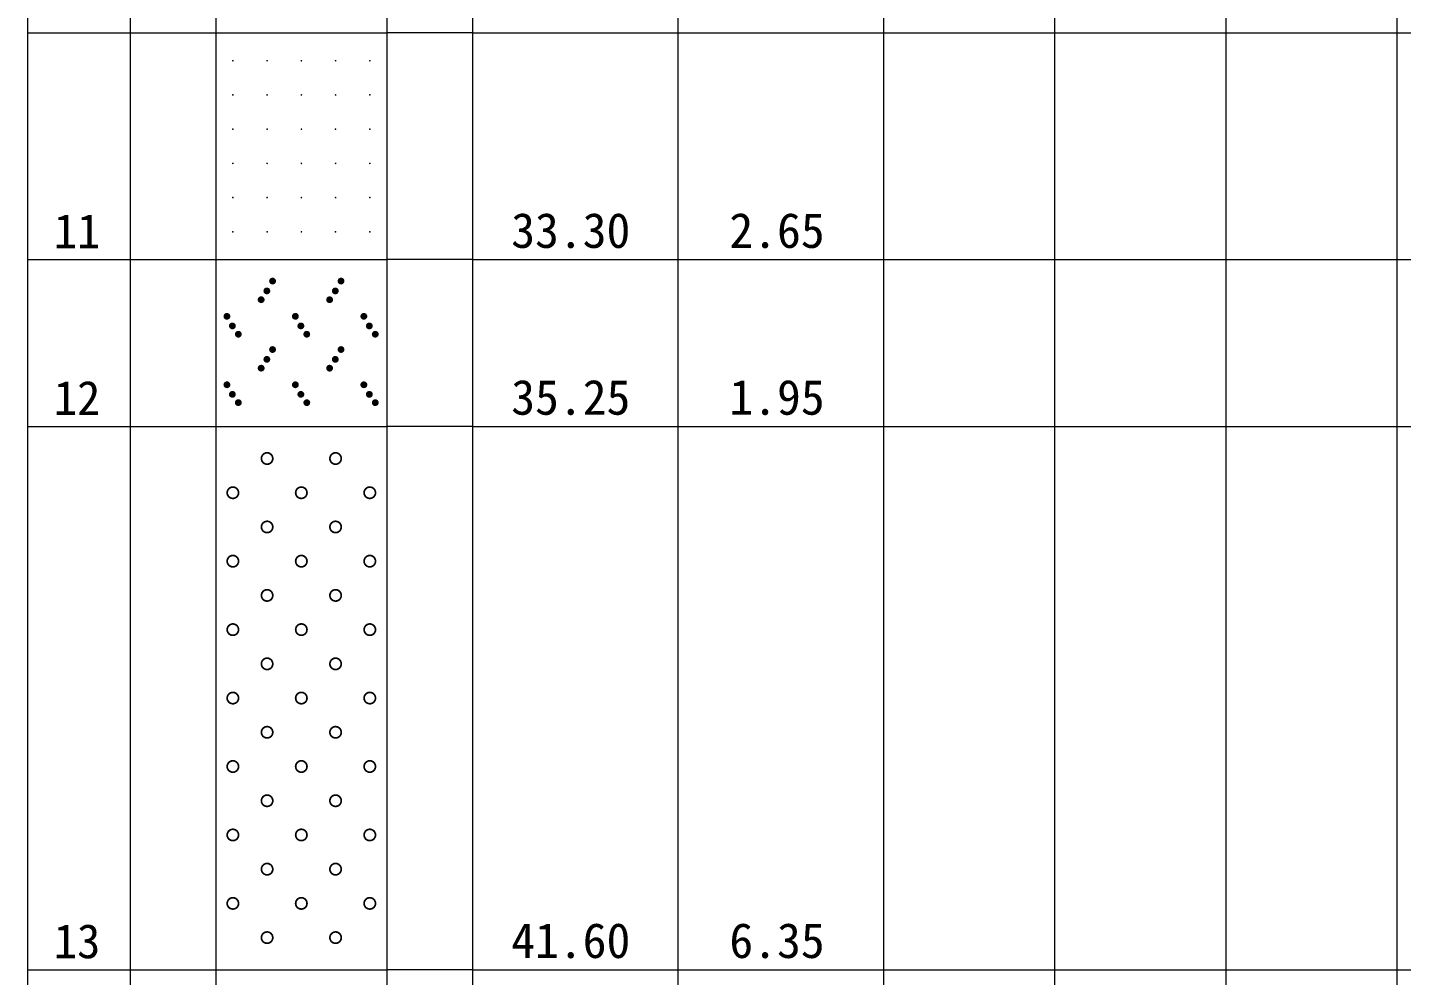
# Model space of a CAD drawing. Header units: inches. Extents: x -27 to 109, y -724 to 26.
# Drawn here: x 15.88 to 31.94, y -40.77 to -29.69 of the extents above; entities that cross this region are included whole.
import ezdxf

# ---------------------------------------------------------------- set-up
doc = ezdxf.new("R2010")
doc.units = ezdxf.units.IN
doc.header["$MEASUREMENT"] = 0
doc.layers.get('0').update_dxf_attribs({"lineweight": 0})
doc.styles.add('宋体', font='')
doc.styles.get('宋体').set_extended_font_data('宋体')

# ---------------------------------------------------------------- blocks, each defined once
blk = doc.blocks.new('lr_block_9')
at = {"true_color": 0x000000}
for points in [[(18.291, -30.081), (18.292, -30.079), (18.291, -30.076), (18.29, -30.074), (18.289, -30.072), (18.287, -30.07), (18.284, -30.069), (18.282, -30.069), (18.279, -30.069), (18.277, -30.07), (18.275, -30.072), (18.273, -30.074), (18.272, -30.076), (18.272, -30.079), (18.272, -30.081), (18.273, -30.084), (18.275, -30.086), (18.277, -30.087), (18.279, -30.088), (18.282, -30.089), (18.284, -30.088), (18.287, -30.087), (18.289, -30.086), (18.29, -30.084)], [(18.691, -30.081), (18.692, -30.079), (18.691, -30.076), (18.69, -30.074), (18.689, -30.072), (18.687, -30.07), (18.684, -30.069), (18.682, -30.069), (18.679, -30.069), (18.677, -30.07), (18.674, -30.072), (18.673, -30.074), (18.672, -30.076), (18.672, -30.079), (18.672, -30.081), (18.673, -30.084), (18.674, -30.086), (18.676, -30.087), (18.679, -30.088), (18.682, -30.089), (18.684, -30.088), (18.686, -30.087), (18.689, -30.086), (18.69, -30.084)], [(19.091, -30.081), (19.092, -30.079), (19.091, -30.076), (19.09, -30.074), (19.089, -30.072), (19.087, -30.07), (19.084, -30.069), (19.082, -30.069), (19.079, -30.069), (19.077, -30.07), (19.075, -30.072), (19.073, -30.074), (19.072, -30.076), (19.072, -30.079), (19.072, -30.081), (19.073, -30.084), (19.075, -30.086), (19.077, -30.087), (19.079, -30.088), (19.082, -30.089), (19.084, -30.088), (19.087, -30.087), (19.089, -30.086), (19.09, -30.084)], [(19.491, -30.081), (19.492, -30.079), (19.491, -30.076), (19.49, -30.074), (19.489, -30.072), (19.487, -30.07), (19.484, -30.069), (19.482, -30.069), (19.479, -30.069), (19.477, -30.07), (19.474, -30.072), (19.473, -30.074), (19.472, -30.076), (19.472, -30.079), (19.472, -30.081), (19.473, -30.084), (19.474, -30.086), (19.476, -30.087), (19.479, -30.088), (19.482, -30.089), (19.484, -30.088), (19.486, -30.087), (19.489, -30.086), (19.49, -30.084)], [(19.891, -30.081), (19.892, -30.079), (19.891, -30.076), (19.89, -30.074), (19.889, -30.072), (19.887, -30.07), (19.884, -30.069), (19.882, -30.069), (19.879, -30.069), (19.877, -30.07), (19.875, -30.072), (19.873, -30.074), (19.872, -30.076), (19.872, -30.079), (19.872, -30.081), (19.873, -30.084), (19.875, -30.086), (19.877, -30.087), (19.879, -30.088), (19.882, -30.089), (19.884, -30.088), (19.887, -30.087), (19.889, -30.086), (19.89, -30.084)], [(18.291, -30.481), (18.292, -30.479), (18.291, -30.476), (18.29, -30.474), (18.289, -30.472), (18.287, -30.47), (18.284, -30.469), (18.282, -30.469), (18.279, -30.469), (18.277, -30.47), (18.275, -30.472), (18.273, -30.474), (18.272, -30.476), (18.272, -30.479), (18.272, -30.481), (18.273, -30.484), (18.275, -30.486), (18.277, -30.487), (18.279, -30.488), (18.282, -30.489), (18.284, -30.488), (18.287, -30.487), (18.289, -30.486), (18.29, -30.484)], [(18.691, -30.481), (18.692, -30.479), (18.691, -30.476), (18.69, -30.474), (18.689, -30.472), (18.687, -30.47), (18.684, -30.469), (18.682, -30.469), (18.679, -30.469), (18.677, -30.47), (18.675, -30.472), (18.673, -30.474), (18.672, -30.476), (18.672, -30.479), (18.672, -30.481), (18.673, -30.484), (18.675, -30.486), (18.677, -30.487), (18.679, -30.488), (18.682, -30.489), (18.684, -30.488), (18.687, -30.487), (18.689, -30.486), (18.69, -30.484)], [(19.091, -30.481), (19.092, -30.479), (19.091, -30.476), (19.09, -30.474), (19.089, -30.472), (19.087, -30.47), (19.084, -30.469), (19.082, -30.469), (19.079, -30.469), (19.077, -30.47), (19.075, -30.472), (19.073, -30.474), (19.072, -30.476), (19.072, -30.479), (19.072, -30.481), (19.073, -30.484), (19.075, -30.486), (19.077, -30.487), (19.079, -30.488), (19.082, -30.489), (19.084, -30.488), (19.087, -30.487), (19.089, -30.486), (19.09, -30.484)], [(19.491, -30.481), (19.492, -30.479), (19.491, -30.476), (19.49, -30.474), (19.489, -30.472), (19.487, -30.47), (19.484, -30.469), (19.482, -30.469), (19.479, -30.469), (19.477, -30.47), (19.475, -30.472), (19.473, -30.474), (19.472, -30.476), (19.472, -30.479), (19.472, -30.481), (19.473, -30.484), (19.475, -30.486), (19.477, -30.487), (19.479, -30.488), (19.482, -30.489), (19.484, -30.488), (19.487, -30.487), (19.489, -30.486), (19.49, -30.484)], [(19.891, -30.481), (19.892, -30.479), (19.891, -30.476), (19.89, -30.474), (19.889, -30.472), (19.887, -30.47), (19.884, -30.469), (19.882, -30.469), (19.879, -30.469), (19.877, -30.47), (19.875, -30.472), (19.873, -30.474), (19.872, -30.476), (19.872, -30.479), (19.872, -30.481), (19.873, -30.484), (19.875, -30.486), (19.877, -30.487), (19.879, -30.488), (19.882, -30.489), (19.884, -30.488), (19.887, -30.487), (19.889, -30.486), (19.89, -30.484)], [(18.291, -30.881), (18.292, -30.879), (18.291, -30.876), (18.29, -30.874), (18.289, -30.872), (18.287, -30.87), (18.284, -30.869), (18.282, -30.869), (18.279, -30.869), (18.277, -30.87), (18.275, -30.872), (18.273, -30.874), (18.272, -30.876), (18.272, -30.879), (18.272, -30.881), (18.273, -30.884), (18.275, -30.886), (18.277, -30.887), (18.279, -30.888), (18.282, -30.889), (18.284, -30.888), (18.287, -30.887), (18.289, -30.886), (18.29, -30.884)], [(18.691, -30.881), (18.692, -30.879), (18.691, -30.876), (18.69, -30.874), (18.689, -30.872), (18.687, -30.87), (18.684, -30.869), (18.682, -30.869), (18.679, -30.869), (18.677, -30.87), (18.674, -30.872), (18.673, -30.874), (18.672, -30.876), (18.672, -30.879), (18.672, -30.881), (18.673, -30.884), (18.674, -30.886), (18.676, -30.887), (18.679, -30.888), (18.682, -30.889), (18.684, -30.888), (18.686, -30.887), (18.689, -30.886), (18.69, -30.884)], [(19.091, -30.881), (19.092, -30.879), (19.091, -30.876), (19.09, -30.874), (19.089, -30.872), (19.087, -30.87), (19.084, -30.869), (19.082, -30.869), (19.079, -30.869), (19.077, -30.87), (19.075, -30.872), (19.073, -30.874), (19.072, -30.876), (19.072, -30.879), (19.072, -30.881), (19.073, -30.884), (19.075, -30.886), (19.077, -30.887), (19.079, -30.888), (19.082, -30.889), (19.084, -30.888), (19.087, -30.887), (19.089, -30.886), (19.09, -30.884)], [(19.491, -30.881), (19.492, -30.879), (19.491, -30.876), (19.49, -30.874), (19.489, -30.872), (19.487, -30.87), (19.484, -30.869), (19.482, -30.869), (19.479, -30.869), (19.477, -30.87), (19.474, -30.872), (19.473, -30.874), (19.472, -30.876), (19.472, -30.879), (19.472, -30.881), (19.473, -30.884), (19.474, -30.886), (19.476, -30.887), (19.479, -30.888), (19.482, -30.889), (19.484, -30.888), (19.486, -30.887), (19.489, -30.886), (19.49, -30.884)], [(19.891, -30.881), (19.892, -30.879), (19.891, -30.876), (19.89, -30.874), (19.889, -30.872), (19.887, -30.87), (19.884, -30.869), (19.882, -30.869), (19.879, -30.869), (19.877, -30.87), (19.875, -30.872), (19.873, -30.874), (19.872, -30.876), (19.872, -30.879), (19.872, -30.881), (19.873, -30.884), (19.875, -30.886), (19.877, -30.887), (19.879, -30.888), (19.882, -30.889), (19.884, -30.888), (19.887, -30.887), (19.889, -30.886), (19.89, -30.884)], [(18.291, -31.281), (18.292, -31.279), (18.291, -31.276), (18.29, -31.274), (18.289, -31.272), (18.287, -31.27), (18.284, -31.269), (18.282, -31.269), (18.279, -31.269), (18.277, -31.27), (18.275, -31.272), (18.273, -31.274), (18.272, -31.276), (18.272, -31.279), (18.272, -31.281), (18.273, -31.284), (18.275, -31.286), (18.277, -31.287), (18.279, -31.288), (18.282, -31.289), (18.284, -31.288), (18.287, -31.287), (18.289, -31.286), (18.29, -31.284)], [(18.691, -31.281), (18.692, -31.279), (18.691, -31.276), (18.69, -31.274), (18.689, -31.272), (18.687, -31.27), (18.684, -31.269), (18.682, -31.269), (18.679, -31.269), (18.677, -31.27), (18.675, -31.272), (18.673, -31.274), (18.672, -31.276), (18.672, -31.279), (18.672, -31.281), (18.673, -31.284), (18.675, -31.286), (18.677, -31.287), (18.679, -31.288), (18.682, -31.289), (18.684, -31.288), (18.687, -31.287), (18.689, -31.286), (18.69, -31.284)], [(19.091, -31.281), (19.092, -31.279), (19.091, -31.276), (19.09, -31.274), (19.089, -31.272), (19.087, -31.27), (19.084, -31.269), (19.082, -31.269), (19.079, -31.269), (19.077, -31.27), (19.075, -31.272), (19.073, -31.274), (19.072, -31.276), (19.072, -31.279), (19.072, -31.281), (19.073, -31.284), (19.075, -31.286), (19.077, -31.287), (19.079, -31.288), (19.082, -31.289), (19.084, -31.288), (19.087, -31.287), (19.089, -31.286), (19.09, -31.284)], [(19.491, -31.281), (19.492, -31.279), (19.491, -31.276), (19.49, -31.274), (19.489, -31.272), (19.487, -31.27), (19.484, -31.269), (19.482, -31.269), (19.479, -31.269), (19.477, -31.27), (19.475, -31.272), (19.473, -31.274), (19.472, -31.276), (19.472, -31.279), (19.472, -31.281), (19.473, -31.284), (19.475, -31.286), (19.477, -31.287), (19.479, -31.288), (19.482, -31.289), (19.484, -31.288), (19.487, -31.287), (19.489, -31.286), (19.49, -31.284)], [(19.891, -31.281), (19.892, -31.279), (19.891, -31.276), (19.89, -31.274), (19.889, -31.272), (19.887, -31.27), (19.884, -31.269), (19.882, -31.269), (19.879, -31.269), (19.877, -31.27), (19.875, -31.272), (19.873, -31.274), (19.872, -31.276), (19.872, -31.279), (19.872, -31.281), (19.873, -31.284), (19.875, -31.286), (19.877, -31.287), (19.879, -31.288), (19.882, -31.289), (19.884, -31.288), (19.887, -31.287), (19.889, -31.286), (19.89, -31.284)], [(18.291, -31.681), (18.292, -31.679), (18.291, -31.676), (18.29, -31.674), (18.289, -31.672), (18.287, -31.67), (18.284, -31.669), (18.282, -31.669), (18.279, -31.669), (18.277, -31.67), (18.275, -31.672), (18.273, -31.674), (18.272, -31.676), (18.272, -31.679), (18.272, -31.681), (18.273, -31.684), (18.275, -31.686), (18.277, -31.687), (18.279, -31.688), (18.282, -31.689), (18.284, -31.688), (18.287, -31.687), (18.289, -31.686), (18.29, -31.684)], [(18.691, -31.681), (18.692, -31.679), (18.691, -31.676), (18.69, -31.674), (18.689, -31.672), (18.687, -31.67), (18.684, -31.669), (18.682, -31.669), (18.679, -31.669), (18.677, -31.67), (18.674, -31.672), (18.673, -31.674), (18.672, -31.676), (18.672, -31.679), (18.672, -31.681), (18.673, -31.684), (18.674, -31.686), (18.676, -31.687), (18.679, -31.688), (18.682, -31.689), (18.684, -31.688), (18.686, -31.687), (18.689, -31.686), (18.69, -31.684)], [(19.091, -31.681), (19.092, -31.679), (19.091, -31.676), (19.09, -31.674), (19.089, -31.672), (19.087, -31.67), (19.084, -31.669), (19.082, -31.669), (19.079, -31.669), (19.077, -31.67), (19.075, -31.672), (19.073, -31.674), (19.072, -31.676), (19.072, -31.679), (19.072, -31.681), (19.073, -31.684), (19.075, -31.686), (19.077, -31.687), (19.079, -31.688), (19.082, -31.689), (19.084, -31.688), (19.087, -31.687), (19.089, -31.686), (19.09, -31.684)], [(19.491, -31.681), (19.492, -31.679), (19.491, -31.676), (19.49, -31.674), (19.489, -31.672), (19.487, -31.67), (19.484, -31.669), (19.482, -31.669), (19.479, -31.669), (19.477, -31.67), (19.474, -31.672), (19.473, -31.674), (19.472, -31.676), (19.472, -31.679), (19.472, -31.681), (19.473, -31.684), (19.474, -31.686), (19.476, -31.687), (19.479, -31.688), (19.482, -31.689), (19.484, -31.688), (19.486, -31.687), (19.489, -31.686), (19.49, -31.684)], [(19.891, -31.681), (19.892, -31.679), (19.891, -31.676), (19.89, -31.674), (19.889, -31.672), (19.887, -31.67), (19.884, -31.669), (19.882, -31.669), (19.879, -31.669), (19.877, -31.67), (19.875, -31.672), (19.873, -31.674), (19.872, -31.676), (19.872, -31.679), (19.872, -31.681), (19.873, -31.684), (19.875, -31.686), (19.877, -31.687), (19.879, -31.688), (19.882, -31.689), (19.884, -31.688), (19.887, -31.687), (19.889, -31.686), (19.89, -31.684)], [(18.291, -32.081), (18.292, -32.079), (18.291, -32.076), (18.29, -32.074), (18.289, -32.072), (18.287, -32.07), (18.284, -32.069), (18.282, -32.069), (18.279, -32.069), (18.277, -32.07), (18.275, -32.072), (18.273, -32.074), (18.272, -32.076), (18.272, -32.079), (18.272, -32.081), (18.273, -32.084), (18.275, -32.086), (18.277, -32.087), (18.279, -32.088), (18.282, -32.089), (18.284, -32.088), (18.287, -32.087), (18.289, -32.086), (18.29, -32.084)], [(18.691, -32.081), (18.692, -32.079), (18.691, -32.076), (18.69, -32.074), (18.689, -32.072), (18.687, -32.07), (18.684, -32.069), (18.682, -32.069), (18.679, -32.069), (18.677, -32.07), (18.675, -32.072), (18.673, -32.074), (18.672, -32.076), (18.672, -32.079), (18.672, -32.081), (18.673, -32.084), (18.675, -32.086), (18.677, -32.087), (18.679, -32.088), (18.682, -32.089), (18.684, -32.088), (18.687, -32.087), (18.689, -32.086), (18.69, -32.084)], [(19.091, -32.081), (19.092, -32.079), (19.091, -32.076), (19.09, -32.074), (19.089, -32.072), (19.087, -32.07), (19.084, -32.069), (19.082, -32.069), (19.079, -32.069), (19.077, -32.07), (19.075, -32.072), (19.073, -32.074), (19.072, -32.076), (19.072, -32.079), (19.072, -32.081), (19.073, -32.084), (19.075, -32.086), (19.077, -32.087), (19.079, -32.088), (19.082, -32.089), (19.084, -32.088), (19.087, -32.087), (19.089, -32.086), (19.09, -32.084)], [(19.491, -32.081), (19.492, -32.079), (19.491, -32.076), (19.49, -32.074), (19.489, -32.072), (19.487, -32.07), (19.484, -32.069), (19.482, -32.069), (19.479, -32.069), (19.477, -32.07), (19.475, -32.072), (19.473, -32.074), (19.472, -32.076), (19.472, -32.079), (19.472, -32.081), (19.473, -32.084), (19.475, -32.086), (19.477, -32.087), (19.479, -32.088), (19.482, -32.089), (19.484, -32.088), (19.487, -32.087), (19.489, -32.086), (19.49, -32.084)], [(19.891, -32.081), (19.892, -32.079), (19.891, -32.076), (19.89, -32.074), (19.889, -32.072), (19.887, -32.07), (19.884, -32.069), (19.882, -32.069), (19.879, -32.069), (19.877, -32.07), (19.875, -32.072), (19.873, -32.074), (19.872, -32.076), (19.872, -32.079), (19.872, -32.081), (19.873, -32.084), (19.875, -32.086), (19.877, -32.087), (19.879, -32.088), (19.882, -32.089), (19.884, -32.088), (19.887, -32.087), (19.889, -32.086), (19.89, -32.084)]]:
    blk.add_hatch(color=18, dxfattribs=at).paths.add_polyline_path(points, flags=17)
blk = doc.blocks.new('lr_block_10')
at = {"true_color": 0x000000}
for points in [[(18.717, -32.78), (18.719, -32.77), (18.717, -32.759), (18.713, -32.75), (18.707, -32.741), (18.699, -32.735), (18.689, -32.731), (18.679, -32.73), (18.668, -32.731), (18.659, -32.735), (18.65, -32.741), (18.644, -32.75), (18.64, -32.759), (18.639, -32.77), (18.64, -32.78), (18.644, -32.79), (18.65, -32.798), (18.659, -32.804), (18.668, -32.808), (18.679, -32.81), (18.689, -32.808), (18.699, -32.804), (18.707, -32.798), (18.713, -32.79)], [(18.784, -32.665), (18.785, -32.655), (18.784, -32.644), (18.78, -32.635), (18.774, -32.626), (18.765, -32.62), (18.756, -32.616), (18.745, -32.615), (18.735, -32.616), (18.725, -32.62), (18.717, -32.626), (18.711, -32.635), (18.707, -32.644), (18.705, -32.655), (18.707, -32.665), (18.711, -32.675), (18.717, -32.683), (18.725, -32.689), (18.735, -32.693), (18.745, -32.695), (18.756, -32.693), (18.765, -32.689), (18.774, -32.683), (18.78, -32.675)], [(19.517, -32.78), (19.519, -32.77), (19.517, -32.759), (19.513, -32.75), (19.507, -32.741), (19.499, -32.735), (19.489, -32.731), (19.479, -32.73), (19.468, -32.731), (19.459, -32.735), (19.45, -32.741), (19.444, -32.75), (19.44, -32.759), (19.439, -32.77), (19.44, -32.78), (19.444, -32.79), (19.45, -32.798), (19.459, -32.804), (19.468, -32.808), (19.479, -32.81), (19.489, -32.808), (19.499, -32.804), (19.507, -32.798), (19.513, -32.79)], [(19.584, -32.665), (19.585, -32.655), (19.584, -32.644), (19.58, -32.635), (19.574, -32.626), (19.565, -32.62), (19.556, -32.616), (19.545, -32.615), (19.535, -32.616), (19.525, -32.62), (19.517, -32.626), (19.511, -32.635), (19.507, -32.644), (19.505, -32.655), (19.507, -32.665), (19.511, -32.675), (19.517, -32.683), (19.525, -32.689), (19.535, -32.693), (19.545, -32.695), (19.556, -32.693), (19.565, -32.689), (19.574, -32.683), (19.58, -32.675)], [(18.651, -32.883), (18.652, -32.873), (18.651, -32.862), (18.647, -32.853), (18.64, -32.844), (18.632, -32.838), (18.622, -32.834), (18.612, -32.833), (18.602, -32.834), (18.592, -32.838), (18.584, -32.844), (18.577, -32.853), (18.573, -32.862), (18.572, -32.873), (18.573, -32.883), (18.577, -32.893), (18.584, -32.901), (18.592, -32.907), (18.602, -32.911), (18.612, -32.913), (18.622, -32.911), (18.632, -32.907), (18.64, -32.901), (18.647, -32.893)], [(19.451, -32.883), (19.452, -32.873), (19.451, -32.862), (19.447, -32.853), (19.44, -32.844), (19.432, -32.838), (19.422, -32.834), (19.412, -32.833), (19.402, -32.834), (19.392, -32.838), (19.384, -32.844), (19.377, -32.853), (19.373, -32.862), (19.372, -32.873), (19.373, -32.883), (19.377, -32.893), (19.384, -32.901), (19.392, -32.907), (19.402, -32.911), (19.412, -32.913), (19.422, -32.911), (19.432, -32.907), (19.44, -32.901), (19.447, -32.893)], [(18.251, -33.077), (18.252, -33.067), (18.251, -33.056), (18.247, -33.047), (18.24, -33.038), (18.232, -33.032), (18.222, -33.028), (18.212, -33.027), (18.202, -33.028), (18.192, -33.032), (18.184, -33.038), (18.177, -33.047), (18.173, -33.056), (18.172, -33.067), (18.173, -33.077), (18.177, -33.087), (18.184, -33.095), (18.192, -33.101), (18.202, -33.105), (18.212, -33.107), (18.222, -33.105), (18.232, -33.101), (18.24, -33.095), (18.247, -33.087)], [(19.051, -33.077), (19.052, -33.067), (19.051, -33.056), (19.047, -33.047), (19.04, -33.038), (19.032, -33.032), (19.022, -33.028), (19.012, -33.027), (19.002, -33.028), (18.992, -33.032), (18.984, -33.038), (18.977, -33.047), (18.973, -33.056), (18.972, -33.067), (18.973, -33.077), (18.977, -33.087), (18.984, -33.095), (18.992, -33.101), (19.002, -33.105), (19.012, -33.107), (19.022, -33.105), (19.032, -33.101), (19.04, -33.095), (19.047, -33.087)], [(19.851, -33.077), (19.852, -33.067), (19.851, -33.056), (19.847, -33.047), (19.84, -33.038), (19.832, -33.032), (19.822, -33.028), (19.812, -33.027), (19.802, -33.028), (19.792, -33.032), (19.784, -33.038), (19.777, -33.047), (19.773, -33.056), (19.772, -33.067), (19.773, -33.077), (19.777, -33.087), (19.784, -33.095), (19.792, -33.101), (19.802, -33.105), (19.812, -33.107), (19.822, -33.105), (19.832, -33.101), (19.84, -33.095), (19.847, -33.087)], [(18.315, -33.189), (18.316, -33.179), (18.315, -33.168), (18.311, -33.159), (18.304, -33.15), (18.296, -33.144), (18.286, -33.14), (18.276, -33.139), (18.266, -33.14), (18.256, -33.144), (18.248, -33.15), (18.241, -33.159), (18.237, -33.168), (18.236, -33.179), (18.237, -33.189), (18.241, -33.199), (18.248, -33.207), (18.256, -33.213), (18.266, -33.217), (18.276, -33.219), (18.286, -33.217), (18.296, -33.213), (18.304, -33.207), (18.311, -33.199)], [(19.115, -33.189), (19.116, -33.179), (19.115, -33.168), (19.111, -33.159), (19.104, -33.15), (19.096, -33.144), (19.086, -33.14), (19.076, -33.139), (19.066, -33.14), (19.056, -33.144), (19.048, -33.15), (19.041, -33.159), (19.037, -33.168), (19.036, -33.179), (19.037, -33.189), (19.041, -33.199), (19.048, -33.207), (19.056, -33.213), (19.066, -33.217), (19.076, -33.219), (19.086, -33.217), (19.096, -33.213), (19.104, -33.207), (19.111, -33.199)], [(19.915, -33.189), (19.916, -33.179), (19.915, -33.168), (19.911, -33.159), (19.904, -33.15), (19.896, -33.144), (19.886, -33.14), (19.876, -33.139), (19.866, -33.14), (19.856, -33.144), (19.848, -33.15), (19.841, -33.159), (19.837, -33.168), (19.836, -33.179), (19.837, -33.189), (19.841, -33.199), (19.848, -33.207), (19.856, -33.213), (19.866, -33.217), (19.876, -33.219), (19.886, -33.217), (19.896, -33.213), (19.904, -33.207), (19.911, -33.199)], [(18.384, -33.286), (18.385, -33.276), (18.384, -33.265), (18.38, -33.256), (18.374, -33.248), (18.365, -33.241), (18.356, -33.237), (18.345, -33.236), (18.335, -33.237), (18.325, -33.241), (18.317, -33.248), (18.311, -33.256), (18.307, -33.265), (18.305, -33.276), (18.307, -33.286), (18.311, -33.296), (18.317, -33.304), (18.325, -33.31), (18.335, -33.314), (18.345, -33.316), (18.356, -33.314), (18.365, -33.31), (18.374, -33.304), (18.38, -33.296)], [(19.184, -33.286), (19.185, -33.276), (19.184, -33.265), (19.18, -33.256), (19.174, -33.248), (19.165, -33.241), (19.156, -33.237), (19.145, -33.236), (19.135, -33.237), (19.125, -33.241), (19.117, -33.248), (19.111, -33.256), (19.107, -33.265), (19.105, -33.276), (19.107, -33.286), (19.111, -33.296), (19.117, -33.304), (19.125, -33.31), (19.135, -33.314), (19.145, -33.316), (19.156, -33.314), (19.165, -33.31), (19.174, -33.304), (19.18, -33.296)], [(19.984, -33.286), (19.985, -33.276), (19.984, -33.265), (19.98, -33.256), (19.974, -33.248), (19.965, -33.241), (19.956, -33.237), (19.945, -33.236), (19.935, -33.237), (19.925, -33.241), (19.917, -33.248), (19.911, -33.256), (19.907, -33.265), (19.905, -33.276), (19.907, -33.286), (19.911, -33.296), (19.917, -33.304), (19.925, -33.31), (19.935, -33.314), (19.945, -33.316), (19.956, -33.314), (19.965, -33.31), (19.974, -33.304), (19.98, -33.296)], [(18.717, -33.58), (18.719, -33.57), (18.717, -33.559), (18.713, -33.55), (18.707, -33.541), (18.699, -33.535), (18.689, -33.531), (18.679, -33.53), (18.668, -33.531), (18.659, -33.535), (18.65, -33.541), (18.644, -33.55), (18.64, -33.559), (18.639, -33.57), (18.64, -33.58), (18.644, -33.59), (18.65, -33.598), (18.659, -33.604), (18.668, -33.608), (18.679, -33.61), (18.689, -33.608), (18.699, -33.604), (18.707, -33.598), (18.713, -33.59)], [(18.784, -33.465), (18.785, -33.455), (18.784, -33.444), (18.78, -33.435), (18.774, -33.426), (18.765, -33.42), (18.756, -33.416), (18.745, -33.415), (18.735, -33.416), (18.725, -33.42), (18.717, -33.426), (18.711, -33.435), (18.707, -33.444), (18.705, -33.455), (18.707, -33.465), (18.711, -33.475), (18.717, -33.483), (18.725, -33.489), (18.735, -33.493), (18.745, -33.495), (18.756, -33.493), (18.765, -33.489), (18.774, -33.483), (18.78, -33.475)], [(19.517, -33.58), (19.519, -33.57), (19.517, -33.559), (19.513, -33.55), (19.507, -33.541), (19.499, -33.535), (19.489, -33.531), (19.479, -33.53), (19.468, -33.531), (19.459, -33.535), (19.45, -33.541), (19.444, -33.55), (19.44, -33.559), (19.439, -33.57), (19.44, -33.58), (19.444, -33.59), (19.45, -33.598), (19.459, -33.604), (19.468, -33.608), (19.479, -33.61), (19.489, -33.608), (19.499, -33.604), (19.507, -33.598), (19.513, -33.59)], [(19.584, -33.465), (19.585, -33.455), (19.584, -33.444), (19.58, -33.435), (19.574, -33.426), (19.565, -33.42), (19.556, -33.416), (19.545, -33.415), (19.535, -33.416), (19.525, -33.42), (19.517, -33.426), (19.511, -33.435), (19.507, -33.444), (19.505, -33.455), (19.507, -33.465), (19.511, -33.475), (19.517, -33.483), (19.525, -33.489), (19.535, -33.493), (19.545, -33.495), (19.556, -33.493), (19.565, -33.489), (19.574, -33.483), (19.58, -33.475)], [(18.651, -33.683), (18.652, -33.673), (18.651, -33.662), (18.647, -33.653), (18.64, -33.644), (18.632, -33.638), (18.622, -33.634), (18.612, -33.633), (18.602, -33.634), (18.592, -33.638), (18.584, -33.644), (18.577, -33.653), (18.573, -33.662), (18.572, -33.673), (18.573, -33.683), (18.577, -33.693), (18.584, -33.701), (18.592, -33.707), (18.602, -33.711), (18.612, -33.713), (18.622, -33.711), (18.632, -33.707), (18.64, -33.701), (18.647, -33.693)], [(19.451, -33.683), (19.452, -33.673), (19.451, -33.662), (19.447, -33.653), (19.44, -33.644), (19.432, -33.638), (19.422, -33.634), (19.412, -33.633), (19.402, -33.634), (19.392, -33.638), (19.384, -33.644), (19.377, -33.653), (19.373, -33.662), (19.372, -33.673), (19.373, -33.683), (19.377, -33.693), (19.384, -33.701), (19.392, -33.707), (19.402, -33.711), (19.412, -33.713), (19.422, -33.711), (19.432, -33.707), (19.44, -33.701), (19.447, -33.693)], [(18.251, -33.877), (18.252, -33.867), (18.251, -33.856), (18.247, -33.847), (18.24, -33.838), (18.232, -33.832), (18.222, -33.828), (18.212, -33.827), (18.202, -33.828), (18.192, -33.832), (18.184, -33.838), (18.177, -33.847), (18.173, -33.856), (18.172, -33.867), (18.173, -33.877), (18.177, -33.887), (18.184, -33.895), (18.192, -33.901), (18.202, -33.905), (18.212, -33.907), (18.222, -33.905), (18.232, -33.901), (18.24, -33.895), (18.247, -33.887)], [(19.051, -33.877), (19.052, -33.867), (19.051, -33.856), (19.047, -33.847), (19.04, -33.838), (19.032, -33.832), (19.022, -33.828), (19.012, -33.827), (19.002, -33.828), (18.992, -33.832), (18.984, -33.838), (18.977, -33.847), (18.973, -33.856), (18.972, -33.867), (18.973, -33.877), (18.977, -33.887), (18.984, -33.895), (18.992, -33.901), (19.002, -33.905), (19.012, -33.907), (19.022, -33.905), (19.032, -33.901), (19.04, -33.895), (19.047, -33.887)], [(19.851, -33.877), (19.852, -33.867), (19.851, -33.856), (19.847, -33.847), (19.84, -33.838), (19.832, -33.832), (19.822, -33.828), (19.812, -33.827), (19.802, -33.828), (19.792, -33.832), (19.784, -33.838), (19.777, -33.847), (19.773, -33.856), (19.772, -33.867), (19.773, -33.877), (19.777, -33.887), (19.784, -33.895), (19.792, -33.901), (19.802, -33.905), (19.812, -33.907), (19.822, -33.905), (19.832, -33.901), (19.84, -33.895), (19.847, -33.887)], [(18.315, -33.989), (18.316, -33.979), (18.315, -33.968), (18.311, -33.959), (18.304, -33.95), (18.296, -33.944), (18.286, -33.94), (18.276, -33.939), (18.266, -33.94), (18.256, -33.944), (18.248, -33.95), (18.241, -33.959), (18.237, -33.968), (18.236, -33.979), (18.237, -33.989), (18.241, -33.999), (18.248, -34.007), (18.256, -34.013), (18.266, -34.017), (18.276, -34.019), (18.286, -34.017), (18.296, -34.013), (18.304, -34.007), (18.311, -33.999)], [(18.384, -34.086), (18.385, -34.076), (18.384, -34.065), (18.38, -34.056), (18.374, -34.048), (18.365, -34.041), (18.356, -34.037), (18.345, -34.036), (18.335, -34.037), (18.325, -34.041), (18.317, -34.048), (18.311, -34.056), (18.307, -34.065), (18.305, -34.076), (18.307, -34.086), (18.311, -34.096), (18.317, -34.104), (18.325, -34.11), (18.335, -34.114), (18.345, -34.116), (18.356, -34.114), (18.365, -34.11), (18.374, -34.104), (18.38, -34.096)], [(19.115, -33.989), (19.116, -33.979), (19.115, -33.968), (19.111, -33.959), (19.104, -33.95), (19.096, -33.944), (19.086, -33.94), (19.076, -33.939), (19.066, -33.94), (19.056, -33.944), (19.048, -33.95), (19.041, -33.959), (19.037, -33.968), (19.036, -33.979), (19.037, -33.989), (19.041, -33.999), (19.048, -34.007), (19.056, -34.013), (19.066, -34.017), (19.076, -34.019), (19.086, -34.017), (19.096, -34.013), (19.104, -34.007), (19.111, -33.999)], [(19.184, -34.086), (19.185, -34.076), (19.184, -34.065), (19.18, -34.056), (19.174, -34.048), (19.165, -34.041), (19.156, -34.037), (19.145, -34.036), (19.135, -34.037), (19.125, -34.041), (19.117, -34.048), (19.111, -34.056), (19.107, -34.065), (19.105, -34.076), (19.107, -34.086), (19.111, -34.096), (19.117, -34.104), (19.125, -34.11), (19.135, -34.114), (19.145, -34.116), (19.156, -34.114), (19.165, -34.11), (19.174, -34.104), (19.18, -34.096)], [(19.915, -33.989), (19.916, -33.979), (19.915, -33.968), (19.911, -33.959), (19.904, -33.95), (19.896, -33.944), (19.886, -33.94), (19.876, -33.939), (19.866, -33.94), (19.856, -33.944), (19.848, -33.95), (19.841, -33.959), (19.837, -33.968), (19.836, -33.979), (19.837, -33.989), (19.841, -33.999), (19.848, -34.007), (19.856, -34.013), (19.866, -34.017), (19.876, -34.019), (19.886, -34.017), (19.896, -34.013), (19.904, -34.007), (19.911, -33.999)], [(19.984, -34.086), (19.985, -34.076), (19.984, -34.065), (19.98, -34.056), (19.974, -34.048), (19.965, -34.041), (19.956, -34.037), (19.945, -34.036), (19.935, -34.037), (19.925, -34.041), (19.917, -34.048), (19.911, -34.056), (19.907, -34.065), (19.905, -34.076), (19.907, -34.086), (19.911, -34.096), (19.917, -34.104), (19.925, -34.11), (19.935, -34.114), (19.945, -34.116), (19.956, -34.114), (19.965, -34.11), (19.974, -34.104), (19.98, -34.096)]]:
    blk.add_hatch(color=18, dxfattribs=at).paths.add_polyline_path(points, flags=17)
blk = doc.blocks.new('lr_block_11')
at = {"color": 7, "const_width": 0.02}
for points in [[(18.748, -34.729), (18.746, -34.712), (18.739, -34.695), (18.729, -34.682), (18.715, -34.671), (18.699, -34.664), (18.682, -34.662), (18.664, -34.664), (18.648, -34.671), (18.634, -34.682), (18.624, -34.695), (18.617, -34.712), (18.615, -34.729), (18.617, -34.746), (18.624, -34.762), (18.634, -34.776), (18.648, -34.786), (18.664, -34.793), (18.682, -34.795), (18.699, -34.793), (18.715, -34.786), (18.729, -34.776), (18.739, -34.762), (18.746, -34.746), (18.748, -34.729)], [(19.548, -34.729), (19.546, -34.712), (19.539, -34.695), (19.529, -34.682), (19.515, -34.671), (19.499, -34.664), (19.482, -34.662), (19.464, -34.664), (19.448, -34.671), (19.434, -34.682), (19.424, -34.695), (19.417, -34.712), (19.415, -34.729), (19.417, -34.746), (19.424, -34.762), (19.434, -34.776), (19.448, -34.786), (19.464, -34.793), (19.482, -34.795), (19.499, -34.793), (19.515, -34.786), (19.529, -34.776), (19.539, -34.762), (19.546, -34.746), (19.548, -34.729)], [(18.348, -35.129), (18.346, -35.112), (18.339, -35.095), (18.329, -35.082), (18.315, -35.071), (18.299, -35.064), (18.282, -35.062), (18.264, -35.064), (18.248, -35.071), (18.234, -35.082), (18.224, -35.095), (18.217, -35.112), (18.215, -35.129), (18.217, -35.146), (18.224, -35.162), (18.234, -35.176), (18.248, -35.186), (18.264, -35.193), (18.282, -35.195), (18.299, -35.193), (18.315, -35.186), (18.329, -35.176), (18.339, -35.162), (18.346, -35.146), (18.348, -35.129)], [(19.148, -35.129), (19.146, -35.112), (19.139, -35.095), (19.129, -35.082), (19.115, -35.071), (19.099, -35.064), (19.082, -35.062), (19.064, -35.064), (19.048, -35.071), (19.034, -35.082), (19.024, -35.095), (19.017, -35.112), (19.015, -35.129), (19.017, -35.146), (19.024, -35.162), (19.034, -35.176), (19.048, -35.186), (19.064, -35.193), (19.082, -35.195), (19.099, -35.193), (19.115, -35.186), (19.129, -35.176), (19.139, -35.162), (19.146, -35.146), (19.148, -35.129)], [(19.948, -35.129), (19.946, -35.112), (19.939, -35.095), (19.929, -35.082), (19.915, -35.071), (19.899, -35.064), (19.882, -35.062), (19.864, -35.064), (19.848, -35.071), (19.834, -35.082), (19.824, -35.095), (19.817, -35.112), (19.815, -35.129), (19.817, -35.146), (19.824, -35.162), (19.834, -35.176), (19.848, -35.186), (19.864, -35.193), (19.882, -35.195), (19.899, -35.193), (19.915, -35.186), (19.929, -35.176), (19.939, -35.162), (19.946, -35.146), (19.948, -35.129)], [(18.748, -35.529), (18.746, -35.512), (18.739, -35.495), (18.729, -35.482), (18.715, -35.471), (18.699, -35.464), (18.682, -35.462), (18.664, -35.464), (18.648, -35.471), (18.634, -35.482), (18.624, -35.495), (18.617, -35.512), (18.615, -35.529), (18.617, -35.546), (18.624, -35.562), (18.634, -35.576), (18.648, -35.586), (18.664, -35.593), (18.682, -35.595), (18.699, -35.593), (18.715, -35.586), (18.729, -35.576), (18.739, -35.562), (18.746, -35.546), (18.748, -35.529)], [(19.548, -35.529), (19.546, -35.512), (19.539, -35.495), (19.529, -35.482), (19.515, -35.471), (19.499, -35.464), (19.482, -35.462), (19.464, -35.464), (19.448, -35.471), (19.434, -35.482), (19.424, -35.495), (19.417, -35.512), (19.415, -35.529), (19.417, -35.546), (19.424, -35.562), (19.434, -35.576), (19.448, -35.586), (19.464, -35.593), (19.482, -35.595), (19.499, -35.593), (19.515, -35.586), (19.529, -35.576), (19.539, -35.562), (19.546, -35.546), (19.548, -35.529)], [(18.348, -35.929), (18.346, -35.912), (18.339, -35.895), (18.329, -35.882), (18.315, -35.871), (18.299, -35.864), (18.282, -35.862), (18.264, -35.864), (18.248, -35.871), (18.234, -35.882), (18.224, -35.895), (18.217, -35.912), (18.215, -35.929), (18.217, -35.946), (18.224, -35.962), (18.234, -35.976), (18.248, -35.986), (18.264, -35.993), (18.282, -35.995), (18.299, -35.993), (18.315, -35.986), (18.329, -35.976), (18.339, -35.962), (18.346, -35.946), (18.348, -35.929)], [(19.148, -35.929), (19.146, -35.912), (19.139, -35.895), (19.129, -35.882), (19.115, -35.871), (19.099, -35.864), (19.082, -35.862), (19.064, -35.864), (19.048, -35.871), (19.034, -35.882), (19.024, -35.895), (19.017, -35.912), (19.015, -35.929), (19.017, -35.946), (19.024, -35.962), (19.034, -35.976), (19.048, -35.986), (19.064, -35.993), (19.082, -35.995), (19.099, -35.993), (19.115, -35.986), (19.129, -35.976), (19.139, -35.962), (19.146, -35.946), (19.148, -35.929)], [(19.948, -35.929), (19.946, -35.912), (19.939, -35.895), (19.929, -35.882), (19.915, -35.871), (19.899, -35.864), (19.882, -35.862), (19.864, -35.864), (19.848, -35.871), (19.834, -35.882), (19.824, -35.895), (19.817, -35.912), (19.815, -35.929), (19.817, -35.946), (19.824, -35.962), (19.834, -35.976), (19.848, -35.986), (19.864, -35.993), (19.882, -35.995), (19.899, -35.993), (19.915, -35.986), (19.929, -35.976), (19.939, -35.962), (19.946, -35.946), (19.948, -35.929)], [(18.748, -36.329), (18.746, -36.312), (18.739, -36.295), (18.729, -36.282), (18.715, -36.271), (18.699, -36.264), (18.682, -36.262), (18.664, -36.264), (18.648, -36.271), (18.634, -36.282), (18.624, -36.295), (18.617, -36.312), (18.615, -36.329), (18.617, -36.346), (18.624, -36.362), (18.634, -36.376), (18.648, -36.386), (18.664, -36.393), (18.682, -36.395), (18.699, -36.393), (18.715, -36.386), (18.729, -36.376), (18.739, -36.362), (18.746, -36.346), (18.748, -36.329)], [(19.548, -36.329), (19.546, -36.312), (19.539, -36.295), (19.529, -36.282), (19.515, -36.271), (19.499, -36.264), (19.482, -36.262), (19.464, -36.264), (19.448, -36.271), (19.434, -36.282), (19.424, -36.295), (19.417, -36.312), (19.415, -36.329), (19.417, -36.346), (19.424, -36.362), (19.434, -36.376), (19.448, -36.386), (19.464, -36.393), (19.482, -36.395), (19.499, -36.393), (19.515, -36.386), (19.529, -36.376), (19.539, -36.362), (19.546, -36.346), (19.548, -36.329)], [(18.348, -36.729), (18.346, -36.712), (18.339, -36.695), (18.329, -36.682), (18.315, -36.671), (18.299, -36.664), (18.282, -36.662), (18.264, -36.664), (18.248, -36.671), (18.234, -36.682), (18.224, -36.695), (18.217, -36.712), (18.215, -36.729), (18.217, -36.746), (18.224, -36.762), (18.234, -36.776), (18.248, -36.786), (18.264, -36.793), (18.282, -36.795), (18.299, -36.793), (18.315, -36.786), (18.329, -36.776), (18.339, -36.762), (18.346, -36.746), (18.348, -36.729)], [(19.148, -36.729), (19.146, -36.712), (19.139, -36.695), (19.129, -36.682), (19.115, -36.671), (19.099, -36.664), (19.082, -36.662), (19.064, -36.664), (19.048, -36.671), (19.034, -36.682), (19.024, -36.695), (19.017, -36.712), (19.015, -36.729), (19.017, -36.746), (19.024, -36.762), (19.034, -36.776), (19.048, -36.786), (19.064, -36.793), (19.082, -36.795), (19.099, -36.793), (19.115, -36.786), (19.129, -36.776), (19.139, -36.762), (19.146, -36.746), (19.148, -36.729)], [(19.948, -36.729), (19.946, -36.712), (19.939, -36.695), (19.929, -36.682), (19.915, -36.671), (19.899, -36.664), (19.882, -36.662), (19.864, -36.664), (19.848, -36.671), (19.834, -36.682), (19.824, -36.695), (19.817, -36.712), (19.815, -36.729), (19.817, -36.746), (19.824, -36.762), (19.834, -36.776), (19.848, -36.786), (19.864, -36.793), (19.882, -36.795), (19.899, -36.793), (19.915, -36.786), (19.929, -36.776), (19.939, -36.762), (19.946, -36.746), (19.948, -36.729)], [(18.748, -37.129), (18.746, -37.112), (18.739, -37.095), (18.729, -37.082), (18.715, -37.071), (18.699, -37.064), (18.682, -37.062), (18.664, -37.064), (18.648, -37.071), (18.634, -37.082), (18.624, -37.095), (18.617, -37.112), (18.615, -37.129), (18.617, -37.146), (18.624, -37.162), (18.634, -37.176), (18.648, -37.186), (18.664, -37.193), (18.682, -37.195), (18.699, -37.193), (18.715, -37.186), (18.729, -37.176), (18.739, -37.162), (18.746, -37.146), (18.748, -37.129)], [(19.548, -37.129), (19.546, -37.112), (19.539, -37.095), (19.529, -37.082), (19.515, -37.071), (19.499, -37.064), (19.482, -37.062), (19.464, -37.064), (19.448, -37.071), (19.434, -37.082), (19.424, -37.095), (19.417, -37.112), (19.415, -37.129), (19.417, -37.146), (19.424, -37.162), (19.434, -37.176), (19.448, -37.186), (19.464, -37.193), (19.482, -37.195), (19.499, -37.193), (19.515, -37.186), (19.529, -37.176), (19.539, -37.162), (19.546, -37.146), (19.548, -37.129)], [(18.348, -37.529), (18.346, -37.512), (18.339, -37.495), (18.329, -37.482), (18.315, -37.471), (18.299, -37.464), (18.282, -37.462), (18.264, -37.464), (18.248, -37.471), (18.234, -37.482), (18.224, -37.495), (18.217, -37.512), (18.215, -37.529), (18.217, -37.546), (18.224, -37.562), (18.234, -37.576), (18.248, -37.586), (18.264, -37.593), (18.282, -37.595), (18.299, -37.593), (18.315, -37.586), (18.329, -37.576), (18.339, -37.562), (18.346, -37.546), (18.348, -37.529)], [(19.148, -37.529), (19.146, -37.512), (19.139, -37.495), (19.129, -37.482), (19.115, -37.471), (19.099, -37.464), (19.082, -37.462), (19.064, -37.464), (19.048, -37.471), (19.034, -37.482), (19.024, -37.495), (19.017, -37.512), (19.015, -37.529), (19.017, -37.546), (19.024, -37.562), (19.034, -37.576), (19.048, -37.586), (19.064, -37.593), (19.082, -37.595), (19.099, -37.593), (19.115, -37.586), (19.129, -37.576), (19.139, -37.562), (19.146, -37.546), (19.148, -37.529)], [(19.948, -37.529), (19.946, -37.512), (19.939, -37.495), (19.929, -37.482), (19.915, -37.471), (19.899, -37.464), (19.882, -37.462), (19.864, -37.464), (19.848, -37.471), (19.834, -37.482), (19.824, -37.495), (19.817, -37.512), (19.815, -37.529), (19.817, -37.546), (19.824, -37.562), (19.834, -37.576), (19.848, -37.586), (19.864, -37.593), (19.882, -37.595), (19.899, -37.593), (19.915, -37.586), (19.929, -37.576), (19.939, -37.562), (19.946, -37.546), (19.948, -37.529)], [(18.748, -37.929), (18.746, -37.912), (18.739, -37.895), (18.729, -37.882), (18.715, -37.871), (18.699, -37.864), (18.682, -37.862), (18.664, -37.864), (18.648, -37.871), (18.634, -37.882), (18.624, -37.895), (18.617, -37.912), (18.615, -37.929), (18.617, -37.946), (18.624, -37.962), (18.634, -37.976), (18.648, -37.986), (18.664, -37.993), (18.682, -37.995), (18.699, -37.993), (18.715, -37.986), (18.729, -37.976), (18.739, -37.962), (18.746, -37.946), (18.748, -37.929)], [(19.548, -37.929), (19.546, -37.912), (19.539, -37.895), (19.529, -37.882), (19.515, -37.871), (19.499, -37.864), (19.482, -37.862), (19.464, -37.864), (19.448, -37.871), (19.434, -37.882), (19.424, -37.895), (19.417, -37.912), (19.415, -37.929), (19.417, -37.946), (19.424, -37.962), (19.434, -37.976), (19.448, -37.986), (19.464, -37.993), (19.482, -37.995), (19.499, -37.993), (19.515, -37.986), (19.529, -37.976), (19.539, -37.962), (19.546, -37.946), (19.548, -37.929)], [(18.348, -38.329), (18.346, -38.312), (18.339, -38.295), (18.329, -38.282), (18.315, -38.271), (18.299, -38.264), (18.282, -38.262), (18.264, -38.264), (18.248, -38.271), (18.234, -38.282), (18.224, -38.295), (18.217, -38.312), (18.215, -38.329), (18.217, -38.346), (18.224, -38.362), (18.234, -38.376), (18.248, -38.386), (18.264, -38.393), (18.282, -38.395), (18.299, -38.393), (18.315, -38.386), (18.329, -38.376), (18.339, -38.362), (18.346, -38.346), (18.348, -38.329)], [(19.148, -38.329), (19.146, -38.312), (19.139, -38.295), (19.129, -38.282), (19.115, -38.271), (19.099, -38.264), (19.082, -38.262), (19.064, -38.264), (19.048, -38.271), (19.034, -38.282), (19.024, -38.295), (19.017, -38.312), (19.015, -38.329), (19.017, -38.346), (19.024, -38.362), (19.034, -38.376), (19.048, -38.386), (19.064, -38.393), (19.082, -38.395), (19.099, -38.393), (19.115, -38.386), (19.129, -38.376), (19.139, -38.362), (19.146, -38.346), (19.148, -38.329)], [(19.948, -38.329), (19.946, -38.312), (19.939, -38.295), (19.929, -38.282), (19.915, -38.271), (19.899, -38.264), (19.882, -38.262), (19.864, -38.264), (19.848, -38.271), (19.834, -38.282), (19.824, -38.295), (19.817, -38.312), (19.815, -38.329), (19.817, -38.346), (19.824, -38.362), (19.834, -38.376), (19.848, -38.386), (19.864, -38.393), (19.882, -38.395), (19.899, -38.393), (19.915, -38.386), (19.929, -38.376), (19.939, -38.362), (19.946, -38.346), (19.948, -38.329)], [(18.748, -38.729), (18.746, -38.712), (18.739, -38.695), (18.729, -38.682), (18.715, -38.671), (18.699, -38.664), (18.682, -38.662), (18.664, -38.664), (18.648, -38.671), (18.634, -38.682), (18.624, -38.695), (18.617, -38.712), (18.615, -38.729), (18.617, -38.746), (18.624, -38.762), (18.634, -38.776), (18.648, -38.786), (18.664, -38.793), (18.682, -38.795), (18.699, -38.793), (18.715, -38.786), (18.729, -38.776), (18.739, -38.762), (18.746, -38.746), (18.748, -38.729)], [(19.548, -38.729), (19.546, -38.712), (19.539, -38.695), (19.529, -38.682), (19.515, -38.671), (19.499, -38.664), (19.482, -38.662), (19.464, -38.664), (19.448, -38.671), (19.434, -38.682), (19.424, -38.695), (19.417, -38.712), (19.415, -38.729), (19.417, -38.746), (19.424, -38.762), (19.434, -38.776), (19.448, -38.786), (19.464, -38.793), (19.482, -38.795), (19.499, -38.793), (19.515, -38.786), (19.529, -38.776), (19.539, -38.762), (19.546, -38.746), (19.548, -38.729)], [(18.348, -39.129), (18.346, -39.112), (18.339, -39.095), (18.329, -39.082), (18.315, -39.071), (18.299, -39.064), (18.282, -39.062), (18.264, -39.064), (18.248, -39.071), (18.234, -39.082), (18.224, -39.095), (18.217, -39.112), (18.215, -39.129), (18.217, -39.146), (18.224, -39.162), (18.234, -39.176), (18.248, -39.186), (18.264, -39.193), (18.282, -39.195), (18.299, -39.193), (18.315, -39.186), (18.329, -39.176), (18.339, -39.162), (18.346, -39.146), (18.348, -39.129)], [(19.148, -39.129), (19.146, -39.112), (19.139, -39.095), (19.129, -39.082), (19.115, -39.071), (19.099, -39.064), (19.082, -39.062), (19.064, -39.064), (19.048, -39.071), (19.034, -39.082), (19.024, -39.095), (19.017, -39.112), (19.015, -39.129), (19.017, -39.146), (19.024, -39.162), (19.034, -39.176), (19.048, -39.186), (19.064, -39.193), (19.082, -39.195), (19.099, -39.193), (19.115, -39.186), (19.129, -39.176), (19.139, -39.162), (19.146, -39.146), (19.148, -39.129)], [(19.948, -39.129), (19.946, -39.112), (19.939, -39.095), (19.929, -39.082), (19.915, -39.071), (19.899, -39.064), (19.882, -39.062), (19.864, -39.064), (19.848, -39.071), (19.834, -39.082), (19.824, -39.095), (19.817, -39.112), (19.815, -39.129), (19.817, -39.146), (19.824, -39.162), (19.834, -39.176), (19.848, -39.186), (19.864, -39.193), (19.882, -39.195), (19.899, -39.193), (19.915, -39.186), (19.929, -39.176), (19.939, -39.162), (19.946, -39.146), (19.948, -39.129)], [(18.748, -39.529), (18.746, -39.512), (18.739, -39.495), (18.729, -39.482), (18.715, -39.471), (18.699, -39.464), (18.682, -39.462), (18.664, -39.464), (18.648, -39.471), (18.634, -39.482), (18.624, -39.495), (18.617, -39.512), (18.615, -39.529), (18.617, -39.546), (18.624, -39.562), (18.634, -39.576), (18.648, -39.586), (18.664, -39.593), (18.682, -39.595), (18.699, -39.593), (18.715, -39.586), (18.729, -39.576), (18.739, -39.562), (18.746, -39.546), (18.748, -39.529)], [(19.548, -39.529), (19.546, -39.512), (19.539, -39.495), (19.529, -39.482), (19.515, -39.471), (19.499, -39.464), (19.482, -39.462), (19.464, -39.464), (19.448, -39.471), (19.434, -39.482), (19.424, -39.495), (19.417, -39.512), (19.415, -39.529), (19.417, -39.546), (19.424, -39.562), (19.434, -39.576), (19.448, -39.586), (19.464, -39.593), (19.482, -39.595), (19.499, -39.593), (19.515, -39.586), (19.529, -39.576), (19.539, -39.562), (19.546, -39.546), (19.548, -39.529)], [(18.348, -39.929), (18.346, -39.912), (18.339, -39.895), (18.329, -39.882), (18.315, -39.871), (18.299, -39.864), (18.282, -39.862), (18.264, -39.864), (18.248, -39.871), (18.234, -39.882), (18.224, -39.895), (18.217, -39.912), (18.215, -39.929), (18.217, -39.946), (18.224, -39.962), (18.234, -39.976), (18.248, -39.986), (18.264, -39.993), (18.282, -39.995), (18.299, -39.993), (18.315, -39.986), (18.329, -39.976), (18.339, -39.962), (18.346, -39.946), (18.348, -39.929)], [(19.148, -39.929), (19.146, -39.912), (19.139, -39.895), (19.129, -39.882), (19.115, -39.871), (19.099, -39.864), (19.082, -39.862), (19.064, -39.864), (19.048, -39.871), (19.034, -39.882), (19.024, -39.895), (19.017, -39.912), (19.015, -39.929), (19.017, -39.946), (19.024, -39.962), (19.034, -39.976), (19.048, -39.986), (19.064, -39.993), (19.082, -39.995), (19.099, -39.993), (19.115, -39.986), (19.129, -39.976), (19.139, -39.962), (19.146, -39.946), (19.148, -39.929)], [(19.948, -39.929), (19.946, -39.912), (19.939, -39.895), (19.929, -39.882), (19.915, -39.871), (19.899, -39.864), (19.882, -39.862), (19.864, -39.864), (19.848, -39.871), (19.834, -39.882), (19.824, -39.895), (19.817, -39.912), (19.815, -39.929), (19.817, -39.946), (19.824, -39.962), (19.834, -39.976), (19.848, -39.986), (19.864, -39.993), (19.882, -39.995), (19.899, -39.993), (19.915, -39.986), (19.929, -39.976), (19.939, -39.962), (19.946, -39.946), (19.948, -39.929)], [(18.748, -40.329), (18.746, -40.312), (18.739, -40.295), (18.729, -40.282), (18.715, -40.271), (18.699, -40.264), (18.682, -40.262), (18.664, -40.264), (18.648, -40.271), (18.634, -40.282), (18.624, -40.295), (18.617, -40.312), (18.615, -40.329), (18.617, -40.346), (18.624, -40.362), (18.634, -40.376), (18.648, -40.386), (18.664, -40.393), (18.682, -40.395), (18.699, -40.393), (18.715, -40.386), (18.729, -40.376), (18.739, -40.362), (18.746, -40.346), (18.748, -40.329)], [(19.548, -40.329), (19.546, -40.312), (19.539, -40.295), (19.529, -40.282), (19.515, -40.271), (19.499, -40.264), (19.482, -40.262), (19.464, -40.264), (19.448, -40.271), (19.434, -40.282), (19.424, -40.295), (19.417, -40.312), (19.415, -40.329), (19.417, -40.346), (19.424, -40.362), (19.434, -40.376), (19.448, -40.386), (19.464, -40.393), (19.482, -40.395), (19.499, -40.393), (19.515, -40.386), (19.529, -40.376), (19.539, -40.362), (19.546, -40.346), (19.548, -40.329)]]:
    blk.add_lwpolyline(points, dxfattribs=at)

msp = doc.modelspace()

# ---------------------------------------------------------------- linework, layer by layer
at = {"linetype": 'Continuous', "lineweight": 15}
for p, q in [((15.882, 0.896), (15.882, -693.554)), ((17.082, 0.896), (17.082, -693.554)), ((21.082, 0.896), (21.082, -693.554)), ((23.482, 0.896), (23.482, -693.554)), ((25.882, 0.896), (25.882, -693.554)), ((27.882, 0.896), (27.882, -693.554)), ((29.882, 0.896), (29.882, -693.554)), ((31.882, 0.896), (31.882, -693.554)), ((18.082, -27.554), (18.082, -29.754)), ((20.082, -27.554), (20.082, -29.754)), ((15.882, -29.754), (17.082, -29.754)), ((17.082, -29.754), (18.082, -29.754)), ((18.082, -29.754), (20.082, -29.754)), ((18.082, -29.754), (18.082, -32.404)), ((21.082, -29.754), (20.082, -29.754)), ((20.082, -29.754), (20.082, -32.404)), ((21.082, -29.754), (23.482, -29.754)), ((23.482, -29.754), (25.882, -29.754)), ((25.882, -29.754), (27.882, -29.754)), ((27.882, -29.754), (29.882, -29.754)), ((29.882, -29.754), (31.882, -29.754)), ((31.882, -29.754), (35.882, -29.754)), ((15.882, -32.404), (17.082, -32.404)), ((17.082, -32.404), (18.082, -32.404)), ((18.082, -32.404), (20.082, -32.404)), ((18.082, -32.404), (18.082, -34.354)), ((21.082, -32.404), (20.082, -32.404)), ((20.082, -32.404), (20.082, -34.354)), ((21.082, -32.404), (23.482, -32.404)), ((23.482, -32.404), (25.882, -32.404)), ((25.882, -32.404), (27.882, -32.404)), ((27.882, -32.404), (29.882, -32.404)), ((29.882, -32.404), (31.882, -32.404)), ((31.882, -32.404), (35.882, -32.404)), ((15.882, -34.354), (17.082, -34.354)), ((17.082, -34.354), (18.082, -34.354)), ((18.082, -34.354), (20.082, -34.354)), ((18.082, -34.354), (18.082, -40.704)), ((21.082, -34.354), (20.082, -34.354)), ((20.082, -34.354), (20.082, -40.704)), ((21.082, -34.354), (23.482, -34.354)), ((23.482, -34.354), (25.882, -34.354)), ((25.882, -34.354), (27.882, -34.354)), ((27.882, -34.354), (29.882, -34.354)), ((29.882, -34.354), (31.882, -34.354)), ((31.882, -34.354), (35.882, -34.354)), ((15.882, -40.704), (17.082, -40.704)), ((17.082, -40.704), (18.082, -40.704)), ((18.082, -40.704), (20.082, -40.704)), ((18.082, -40.704), (18.082, -42.504)), ((21.082, -40.704), (20.082, -40.704)), ((20.082, -40.704), (20.082, -42.504)), ((21.082, -40.704), (23.482, -40.704)), ((23.482, -40.704), (25.882, -40.704)), ((25.882, -40.704), (27.882, -40.704)), ((27.882, -40.704), (29.882, -40.704)), ((29.882, -40.704), (31.882, -40.704)), ((31.882, -40.704), (35.882, -40.704))]:
    msp.add_line(p, q, dxfattribs=at)

# ---------------------------------------------------------------- block references
at = {"color": 7}
for name in ['lr_block_9', 'lr_block_10', 'lr_block_11']:
    msp.add_blockref(name, (0, 0), dxfattribs=at)

# ---------------------------------------------------------------- texts
at = {"style": '宋体'}
for s, height, p in [('11', 0.4, (16.189, -32.27)), ('33.30', 0.4092, (21.534, -32.267)), ('2.65', 0.4092, (24.083, -32.267)), ('12', 0.4, (16.189, -34.22)), ('35.25', 0.4092, (21.534, -34.217)), ('1.95', 0.4092, (24.083, -34.217)), ('13', 0.4, (16.189, -40.57)), ('41.60', 0.4092, (21.534, -40.567)), ('6.35', 0.4092, (24.083, -40.567))]:
    msp.add_text(s, height=height, dxfattribs=at).set_placement(p)

doc.saveas('drawing.dxf')
